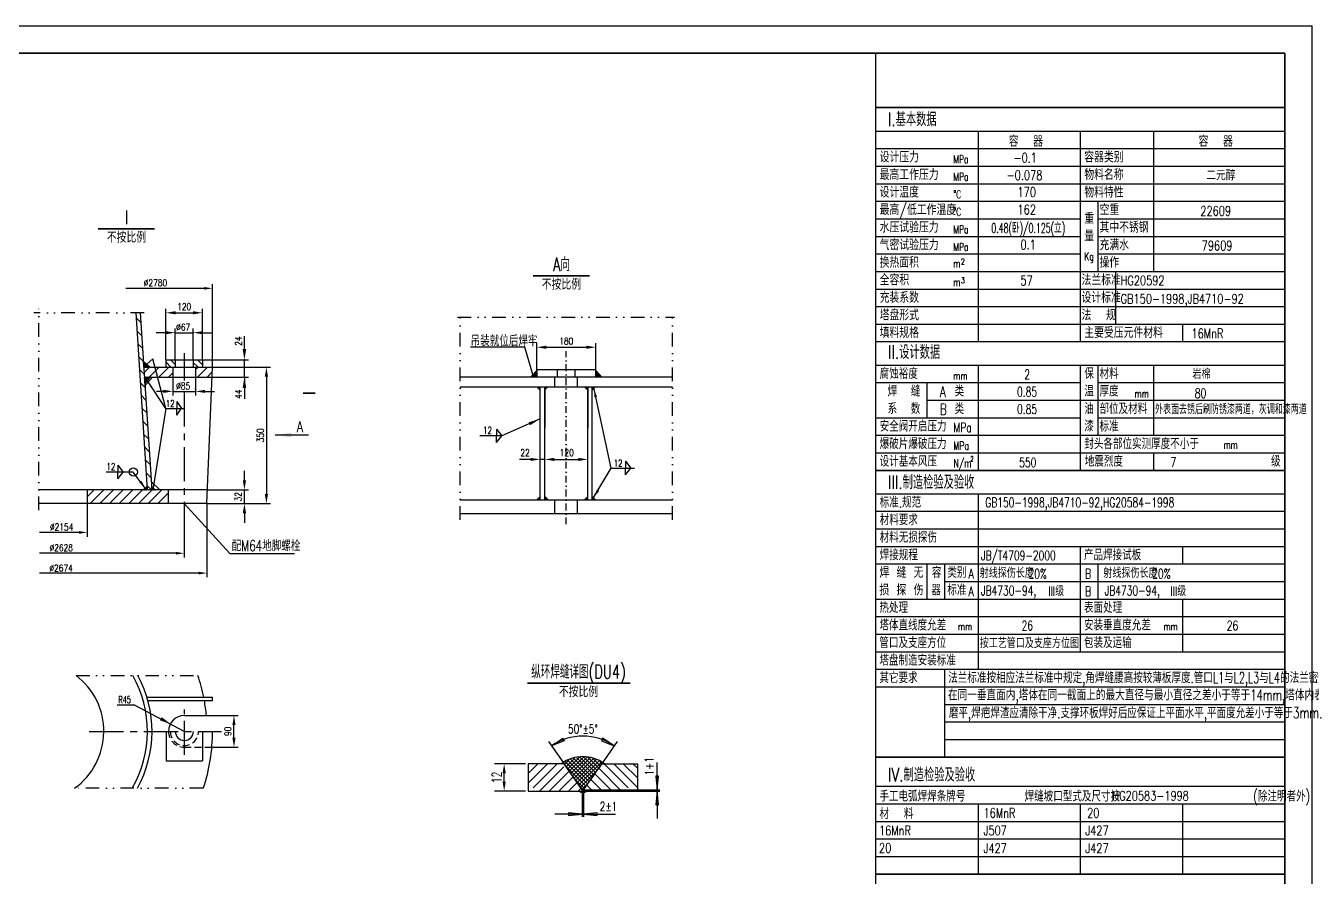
# Model space of a CAD drawing. Header units: millimetres. Extents: x 2180 to 3021, y -3886 to -2681.
# Drawn here: x 2549.4 to 3020.9, y -3001.3 to -2689.4 of the extents above; entities that cross this region are included whole.
import ezdxf
from ezdxf.enums import TextEntityAlignment as Align

# ---------------------------------------------------------------- set-up
doc = ezdxf.new("R2010")
doc.units = ezdxf.units.MM
doc.header["$LTSCALE"] = 10
doc.header["$MEASUREMENT"] = 0
for name, pattern in [('CENTER', [2, 1.25, -0.25, 0.25, -0.25]), ('DASHDOT2', [0.5, 0.25, -0.125, 0, -0.125]), ('DIVIDE', [1.25, 0.5, -0.25, 0, -0.25, 0, -0.25]), ('HIDDEN', [0.375, 0.25, -0.125])]:
    doc.linetypes.add(name, pattern=pattern)
doc.layers.get('0').update_dxf_attribs({"linetype": 'CONTINUOUS'})
doc.layers.get('DEFPOINTS').update_dxf_attribs({"linetype": 'CONTINUOUS'})
for name, color, linetype in [('1', 2, 'CENTER'), ('2', 2, 'CONTINUOUS'), ('3', 2, 'DIVIDE'), ('4', 3, 'HIDDEN'), ('6', 2, 'CONTINUOUS')]:
    doc.layers.add(name, color=color, linetype=linetype)
doc.styles.add('H5', font='romans', dxfattribs={"width": 0.8, "bigfont": 'HZ5.SHX'})
doc.styles.add('HZ', font='txt', dxfattribs={"width": 0.5, "bigfont": 'hztxt.shx'})
doc.styles.add('HZTXT', font='ROMANS', dxfattribs={"width": 0.7, "bigfont": 'HZTXT'})
doc.dimstyles.new('STANDARD$0', dxfattribs={"dimscale": 0, "dimtxt": 4, "dimasz": 3, "dimexe": 1.5, "dimexo": 0, "dimgap": 1, "dimtad": 1, "dimdec": 0, "dimlfac": 5, "dimzin": 12, "dimdsep": 46, "dimtxsty": 'H5', "dimcen": 0, "dimadec": 0, "dimazin": 0, "dimtfac": 1, "dimtdec": 0, "dimtmove": 0, "dimatfit": 3, "dimfxl": 0, "dimtvp": 0.833333, "dimtolj": 1, "dimtzin": 1, "dimarcsym": 0})
pattern_1 = [(45, (-6.569496, 52.78448), (-0.0441941738, 0.0441941738), []), (135, (-6.569496, 52.78448), (-0.0441941738, -0.0441941738), [])]

# ---------------------------------------------------------------- blocks, each defined once
blk = doc.blocks.new('*D19')
at = {"color": 0, "linetype": 'ByBlock'}
for p, q in [((3911.33, -2867.23), (3932.63, -2867.23)), ((3931.13, -2870.73), (3931.13, -2913.73)), ((3909.33, -2917.23), (3932.63, -2917.23))]:
    blk.add_line(p, q, dxfattribs=at)
for points in [[(3930.54, -2870.73), (3931.71, -2870.73), (3931.13, -2867.23)], [(3930.54, -2913.73), (3931.71, -2913.73), (3931.13, -2917.23)]]:
    blk.add_solid(points, dxfattribs=at)
at = {"layer": 'DEFPOINTS', "color": 0, "linetype": 'ByBlock'}
for p in [(3911.33, -2867.23), (3909.33, -2917.23), (3931.13, -2917.23)]:
    blk.add_point(p, dxfattribs=at)
at = {"color": 0, "linetype": 'ByBlock', "insert": (3928.88, -2892.23), "char_height": 2.5, "attachment_point": 5, "rotation": 90, "style": 'H5'}
blk.add_mtext('\\A1;350', dxfattribs=at)
blk = doc.blocks.new('*D18')
at = {"color": 0, "linetype": 'ByBlock'}
for p, q in [((3909.12, -3017.69), (3920.75, -3017.69)), ((3919.25, -3025.85), (3919.25, -3021.19)), ((3911.41, -3029.35), (3920.75, -3029.35))]:
    blk.add_line(p, q, dxfattribs=at)
for points in [[(3918.67, -3021.19), (3919.83, -3021.19), (3919.25, -3017.69)], [(3918.67, -3025.85), (3919.83, -3025.85), (3919.25, -3029.35)]]:
    blk.add_solid(points, dxfattribs=at)
at = {"layer": 'DEFPOINTS', "color": 0, "linetype": 'ByBlock'}
for p in [(3909.12, -3017.69), (3919.25, -3017.69), (3911.41, -3029.35)]:
    blk.add_point(p, dxfattribs=at)
at = {"color": 0, "linetype": 'ByBlock', "insert": (3917, -3023.52), "char_height": 2.5, "attachment_point": 5, "rotation": 90, "style": 'H5'}
blk.add_mtext('\\A1;90', dxfattribs=at)
blk = doc.blocks.new('*D17')
at = {"color": 0, "linetype": 'ByBlock'}
for p, q in [((2607.2, -2854.62), (2603.7, -2854.62)), ((2610.7, -2864.56), (2610.7, -2853.12)), ((2610.7, -2854.62), (2617.36, -2854.62)), ((2610.7, -2854.62), (2617.36, -2854.62)), ((2617.36, -2864.56), (2617.36, -2853.12)), ((2620.86, -2854.62), (2624.36, -2854.62))]:
    blk.add_line(p, q, dxfattribs=at)
for points in [[(2607.2, -2854.04), (2607.2, -2855.21), (2610.7, -2854.62)], [(2620.86, -2854.04), (2620.86, -2855.21), (2617.36, -2854.62)]]:
    blk.add_solid(points, dxfattribs=at)
at = {"layer": 'DEFPOINTS', "color": 0, "linetype": 'ByBlock'}
for p in [(2617.36, -2854.62), (2610.7, -2864.56), (2617.36, -2864.56)]:
    blk.add_point(p, dxfattribs=at)
at = {"color": 0, "linetype": 'ByBlock', "insert": (2613.66, -2852.62), "char_height": 2.5, "attachment_point": 5, "style": 'H5'}
blk.add_mtext('\\A1;∅67', dxfattribs=at)
blk = doc.blocks.new('*X0')
at = {"color": 0}
for p, q in [((390.54, 181.15), (388.71, 182.99)), ((392.04, 182.13), (390.35, 183.82)), ((400.44, 181.15), (398.71, 182.89)), ((402.05, 182.02), (400.25, 183.82))]:
    blk.add_line(p, q, dxfattribs=at)
blk = doc.blocks.new('*D16')
at = {"color": 0, "linetype": 'ByBlock'}
for p, q in [((2607.36, -2864.56), (2607.36, -2845.83)), ((2610.86, -2847.33), (2617.2, -2847.33)), ((2620.7, -2864.56), (2620.7, -2845.83))]:
    blk.add_line(p, q, dxfattribs=at)
for points in [[(2610.86, -2846.74), (2610.86, -2847.91), (2607.36, -2847.33)], [(2617.2, -2846.74), (2617.2, -2847.91), (2620.7, -2847.33)]]:
    blk.add_solid(points, dxfattribs=at)
at = {"layer": 'DEFPOINTS', "color": 0, "linetype": 'ByBlock'}
for p in [(2620.7, -2847.33), (2607.36, -2864.56), (2620.7, -2864.56)]:
    blk.add_point(p, dxfattribs=at)
at = {"color": 0, "linetype": 'ByBlock', "insert": (2614.03, -2845.08), "char_height": 2.5, "attachment_point": 5, "style": 'H5'}
blk.add_mtext('\\A1;120', dxfattribs=at)
blk = doc.blocks.new('*D20')
at = {"color": 0, "linetype": 'ByBlock'}
for p, q in [((3976.34, -2868.14), (3976.34, -2858.45)), ((3979.84, -2859.95), (3994.51, -2859.95)), ((3998.01, -2868.14), (3998.01, -2858.45))]:
    blk.add_line(p, q, dxfattribs=at)
for points in [[(3979.84, -2859.37), (3979.84, -2860.54), (3976.34, -2859.95)], [(3994.51, -2859.37), (3994.51, -2860.54), (3998.01, -2859.95)]]:
    blk.add_solid(points, dxfattribs=at)
at = {"layer": 'DEFPOINTS', "color": 0, "linetype": 'ByBlock'}
for p in [(3998.01, -2859.95), (3976.34, -2868.14), (3998.01, -2868.14)]:
    blk.add_point(p, dxfattribs=at)
at = {"color": 0, "linetype": 'ByBlock', "insert": (3987.18, -2857.7), "char_height": 2.5, "attachment_point": 5, "style": 'H5'}
blk.add_mtext('\\A1;180', dxfattribs=at)
blk = doc.blocks.new('*D126')
at = {"color": 0, "linetype": 'ByBlock'}
for p, q in [((2726.3, -2955.19), (2714.96, -2955.19)), ((2718.46, -2961.69), (2718.46, -2958.69)), ((2726.3, -2965.19), (2714.96, -2965.19))]:
    blk.add_line(p, q, dxfattribs=at)
for points in [[(2717.88, -2958.69), (2719.05, -2958.69), (2718.46, -2955.19)], [(2717.88, -2961.69), (2719.05, -2961.69), (2718.46, -2965.19)]]:
    blk.add_solid(points, dxfattribs=at)
at = {"layer": 'DEFPOINTS', "color": 0, "linetype": 'ByBlock'}
for p in [(2718.46, -2955.19), (2727.3, -2955.19), (2727.3, -2965.19)]:
    blk.add_point(p, dxfattribs=at)
at = {"color": 0, "linetype": 'ByBlock', "insert": (2715.71, -2960.19), "char_height": 3.5, "attachment_point": 5, "rotation": 90, "style": 'HZTXT'}
blk.add_mtext('\\A1;12', dxfattribs=at)

msp = doc.modelspace()

# ---------------------------------------------------------------- hatches: boundary and pattern name
at = {"layer": '2'}
h = msp.add_hatch(dxfattribs=at)
h.set_pattern_fill('ANSI31', color=256, scale=25, angle=90, style=0)
h.set_pattern_definition([(135, (-6.5695, 7.7127), (-2.2097087, -2.2097087), [])])
h.paths.add_polyline_path([(2591.2811755, -2794.5407201), (2589.7388002, -2794.5407201), (2593.9311547, -2859.441499), (2595.5978547, -2859.441499)])
h = msp.add_hatch(dxfattribs=at)
h.set_pattern_fill('ANSI37', color=256, scale=0.5, style=0)
h.set_pattern_definition(pattern_1)
h.paths.add_polyline_path([(2595.0391802, -2814.442349), (2592.4622728, -2812.2983839), (2592.6048722, -2814.442349)])
h.paths.add_polyline_path([(2595.113794, -2818.108924), (2592.8487434, -2818.108924), (2593.0001548, -2820.3853782)])
h = msp.add_hatch(dxfattribs=at)
h.set_pattern_fill('ANSI37', color=256, scale=0.5, style=0)
h.set_pattern_definition(pattern_1)
h.paths.add_polyline_path([(2593.8434771, -2858.0841844), (2592.4797353, -2859.441499), (2593.9311547, -2859.441499)])
h.paths.add_polyline_path([(2595.5079368, -2858.089593), (2595.5978547, -2859.441499), (2596.8780997, -2859.441499)])

# ---------------------------------------------------------------- linework, layer by layer
for p, q in [((2589.7388002, -2794.5407201), (2593.9311547, -2859.441499)), ((2591.2811755, -2794.5407201), (2595.5978547, -2859.441499)), ((2592.6048722, -2814.442349), (2617.7945547, -2814.442349)), ((2600.7911547, -2811.775749), (2600.7911547, -2814.442349)), ((2600.7911547, -2811.775749), (2614.1311847, -2811.775749)), ((2603.2944847, -2814.442349), (2603.2944847, -2818.108924)), ((2604.1281547, -2811.775749), (2604.1281547, -2814.442349)), ((2610.7941547, -2811.775749), (2610.7941547, -2814.442349)), ((2611.6278247, -2814.442349), (2611.6278247, -2818.108924)), ((2614.1311847, -2811.775749), (2614.1311847, -2814.442349)), ((2615.7945547, -2864.441374), (2617.7945547, -2814.442349)), ((2592.8487434, -2818.108924), (2617.6478889, -2818.108924)), ((2595.9007059, -2818.108924), (2593.0581175, -2821.2568401)), ((2708.5851205, -2818.0176158), (2786.3837644, -2818.0176158)), ((2736.65138, -2815.3510158), (2758.317505, -2815.3510158)), ((2736.65138, -2818.0176158), (2736.65138, -2815.3510158)), ((2758.317505, -2818.0176158), (2758.317505, -2815.3510158)), ((2708.5851205, -2821.6841908), (2786.3837644, -2821.6841908)), ((2737.9679825, -2863.0167658), (2737.9679825, -2821.6841908)), ((2739.5679425, -2863.0167658), (2739.5679425, -2821.6841908)), ((2755.4009425, -2863.0167658), (2755.4009425, -2821.6841908)), ((2757.0009025, -2863.0167658), (2757.0009025, -2821.6841908)), ((2598.5331201, -2859.441499), (2595.3887141, -2856.2970929)), ((2615.9945536, -2859.441499), (2554.2072658, -2859.441499)), ((2571.9378847, -2859.441499), (2571.9378847, -2864.441374)), ((2601.6345547, -2859.441499), (2601.6345547, -2864.441374)), ((2615.7945547, -2864.441374), (2554.2072658, -2864.441374)), ((2708.5851205, -2863.0167658), (2786.3837644, -2863.0167658)), ((2743.31788, -2868.0166408), (2743.31788, -2863.0167658)), ((2751.651005, -2868.0166408), (2751.651005, -2863.0167658)), ((2708.5851205, -2868.0166408), (2786.3837644, -2868.0166408)), ((2593.8249734, -2935.3555982), (2617.8667132, -2935.3555982)), ((2594.1676692, -2936.5555982), (2617.8667132, -2936.5555982)), ((2617.8667132, -2936.5555982), (2617.8667132, -2935.3555982)), ((2607.5349765, -2942.0255982), (2617.8667132, -2942.0255982)), ((2600.8649765, -2947.8555982), (2600.8649765, -2958.6855982)), ((2614.2050065, -2947.8555982), (2614.2050065, -2958.6855982)), ((2600.8649765, -2958.6855982), (2614.2050065, -2958.6855982))]:
    msp.add_line(p, q)
at = {"color": 0, "linetype": 'ByBlock'}
for p, q in [((2603.2944847, -2818.108924), (2603.2944847, -2824.8328915)), ((2611.6278247, -2818.108924), (2611.6278247, -2824.8328915)), ((2599.7944847, -2823.3328915), (2597.3512992, -2823.3328915)), ((2603.2944847, -2823.3328915), (2611.6278247, -2823.3328915)), ((2603.2944847, -2823.3328915), (2611.6278247, -2823.3328915)), ((2615.1278247, -2823.3328915), (2618.6278247, -2823.3328915)), ((2739.5679425, -2821.6841908), (2739.5679425, -2836.8224883)), ((2755.4009425, -2821.6841908), (2755.4009425, -2836.8224883)), ((2737.9679825, -2863.0167658), (2737.9679825, -2846.7510921)), ((2739.5679425, -2863.0167658), (2739.5679425, -2846.7510921)), ((2629.5319773, -2855.941499), (2629.5319773, -2852.441499)), ((2734.4679825, -2848.2510921), (2730.3852083, -2848.2510921)), ((2739.5679425, -2848.2510921), (2737.9679825, -2848.2510921)), ((2739.5679425, -2848.2510921), (2737.9679825, -2848.2510921)), ((2743.0679425, -2848.2510921), (2751.9009425, -2848.2510921)), ((2743.0679425, -2848.2510921), (2746.5679425, -2848.2510921)), ((2615.9945536, -2859.441499), (2631.0319773, -2859.441499)), ((2629.5319773, -2864.441374), (2629.5319773, -2859.441499)), ((2629.5319773, -2864.441374), (2629.5319773, -2859.441499)), ((2615.7945547, -2864.441374), (2631.0319773, -2864.441374)), ((2629.5319773, -2867.941374), (2629.5319773, -2871.441374))]:
    msp.add_line(p, q, dxfattribs=at)
at = {"color": 2}
msp.add_line((2600.677088, -2829.5481285), (2607.5903068, -2829.5481285), dxfattribs=at)
at = {"color": 0}
for p, q in [((2571.9378847, -2862.0156739), (2574.5120597, -2859.441499)), ((2573.0477186, -2864.441374), (2578.0475936, -2859.441499)), ((2576.5832525, -2864.441374), (2581.5831275, -2859.441499)), ((2580.1187864, -2864.441374), (2585.1186614, -2859.441499)), ((2583.6543203, -2864.441374), (2588.6541953, -2859.441499)), ((2587.1898542, -2864.441374), (2592.1897292, -2859.441499)), ((2590.7253881, -2864.441374), (2595.7252631, -2859.441499)), ((2594.260922, -2864.441374), (2599.260797, -2859.441499)), ((2597.7964559, -2864.441374), (2601.6345547, -2860.6032751)), ((2601.3319898, -2864.441374), (2601.6345547, -2864.1388091))]:
    msp.add_line(p, q, dxfattribs=at)
at = {"color": 2, "linetype": 'ByBlock'}
msp.add_line((2589.3559042, -2938.291873), (2607.5349765, -2947.8555982), dxfattribs=at)
for centre, radius, start, end in [((2552.3267132, -2947.8555982), 25.67, 305.677911042, 52.860828955), ((2552.3267132, -2947.8555982), 41.67, 329.973072825, 29.411725723), ((2552.3267132, -2947.8555982), 43.34, 331.241096568, 28.17455968), ((2552.3267132, -2947.8555982), 63.5416633, 11.345295994, 18.786751201), ((2552.3267132, -2947.8555982), 63.5416633, 5.264338759, 10.243742587), ((2607.5349765, -2947.8555982), 5.83, 90, 180), ((2607.5349765, -2947.8555982), 3.333, 180, 0), ((2552.3267132, -2947.8555982), 65.54, 341.448543541, 0)]:
    msp.add_arc(centre, radius, start, end)
at = {"color": 0, "linetype": 'ByBlock'}
for points in [[(2599.7944847, -2822.7495582), (2599.7944847, -2823.9162249), (2603.2944847, -2823.3328915)], [(2615.1278247, -2822.7495582), (2615.1278247, -2823.9162249), (2611.6278247, -2823.3328915)], [(2734.4679825, -2847.6677588), (2734.4679825, -2848.8344254), (2737.9679825, -2848.2510921)], [(2743.0679425, -2847.6677588), (2743.0679425, -2848.8344254), (2739.5679425, -2848.2510921)], [(2743.0679425, -2847.6677588), (2743.0679425, -2848.8344254), (2739.5679425, -2848.2510921)], [(2751.9009425, -2847.6677588), (2751.9009425, -2848.8344254), (2755.4009425, -2848.2510921)], [(2628.948644, -2855.941499), (2630.1153106, -2855.941499), (2629.5319773, -2859.441499)], [(2628.948644, -2867.941374), (2630.1153106, -2867.941374), (2629.5319773, -2864.441374)]]:
    msp.add_solid(points, dxfattribs=at)
at = {"color": 2, "linetype": 'ByBlock'}
msp.add_solid([(2598.5542397, -2943.8172922), (2599.1724698, -2942.6359501), (2602.4073812, -2945.0813115)], dxfattribs=at)
at = {"layer": '1', "color": 2, "linetype": 'ByBlock'}
for p, q in [((2614.7945547, -2785.5925853), (2586.0856285, -2785.5925853)), ((2617.7945547, -2814.442349), (2617.7945547, -2784.0925853)), ((2629.5319773, -2810.442349), (2629.5319773, -2803.0492156)), ((2614.1311847, -2811.775749), (2631.0319773, -2811.775749)), ((2617.7945547, -2814.442349), (2631.0319773, -2814.442349)), ((2617.7945547, -2814.442349), (2631.0319773, -2814.442349)), ((2629.5319773, -2814.442349), (2629.5319773, -2811.775749)), ((2629.5319773, -2818.108924), (2629.5319773, -2814.442349)), ((2617.6478889, -2818.108924), (2631.0319773, -2818.108924)), ((2629.5319773, -2818.442349), (2629.5319773, -2822.442349)), ((2629.5319773, -2822.108924), (2629.5319773, -2826.108924)), ((2607.4611547, -2864.441374), (2607.4611547, -2884.1166879)), ((2615.7945547, -2864.441374), (2615.7945547, -2891.400671)), ((2568.9068091, -2874.9942199), (2554.4265035, -2874.9942199)), ((2604.4611547, -2882.6166879), (2554.3893454, -2882.6166879)), ((2612.7945547, -2889.900671), (2554.4222675, -2889.900671))]:
    msp.add_line(p, q, dxfattribs=at)
at = {"layer": '1'}
for p, q in [((2607.4611547, -2823.7443186), (2607.4611547, -2880.8423118)), ((2571.9378847, -2864.441374), (2571.9378847, -2876.5918867)), ((2607.5349765, -2956.5029964), (2607.5349765, -2939.882895)), ((2572.6970959, -2947.8555982), (2621.1573267, -2947.8555982)), ((2740.951485, -2951.5578405), (2753.2760036, -2969.1745264)), ((2766.1844358, -2951.5653274), (2753.849468, -2969.1747217)), ((2737.1125911, -2959.7268995), (2733.5628219, -2963.2776452)), ((2733.5628219, -2966.8137427), (2740.6472237, -2959.7268995)), ((2744.1818563, -2959.7268995), (2734.184886, -2969.727776)), ((2737.7200069, -2969.7267995), (2747.0954014, -2960.3489636)), ((2746.2062501, -2959.4612771), (2746.4718725, -2959.7268995)), ((2748.4323021, -2958.3753505), (2746.833197, -2959.9749439)), ((2747.1032138, -2960.3587291), (2754.7007941, -2967.9582625)), ((2755.2833078, -2967.1262395), (2747.1564359, -2958.9974146)), ((2747.416199, -2960.8059902), (2750.598296, -2957.6224283)), ((2752.3194702, -2957.3148142), (2747.9982244, -2961.6380132)), ((2748.1066217, -2958.533552), (2755.8658215, -2966.2951932)), ((2748.5802498, -2962.4700361), (2753.8961146, -2957.1527065)), ((2756.4478469, -2965.4631702), (2749.0572958, -2958.0696895)), ((2755.0953214, -2957.3675481), (2749.1627635, -2963.302059)), ((2749.7457655, -2964.1331054), (2756.2955047, -2957.5814131)), ((2750.1114845, -2957.7103181), (2757.0308489, -2964.6311473)), ((2757.4951997, -2957.7952782), (2750.3277909, -2964.9651283)), ((2750.9103046, -2965.7971513), (2758.4492918, -2958.2552345)), ((2757.6128743, -2963.7991244), (2751.3111795, -2957.4954765)), ((2759.3999658, -2958.7190971), (2751.4928184, -2966.6281976)), ((2752.0753321, -2967.4602206), (2760.3501517, -2959.1829596)), ((2752.5108746, -2957.2816114), (2758.195388, -2962.9671014)), ((2758.7779017, -2962.1360551), (2753.7750221, -2957.1312223)), ((2755.4961963, -2957.4388364), (2759.3604155, -2961.3040321)), ((2759.9429292, -2960.4720092), (2757.2178588, -2957.7464505)), ((2759.8003525, -2958.9153842), (2760.6123561, -2959.7268995)), ((2761.3003375, -2959.6468221), (2761.2207484, -2959.7268995)), ((2761.3193802, -2959.7268995), (2771.3158298, -2969.7267995)), ((2773.5624219, -2968.4377499), (2764.8540129, -2959.7268995)), ((2768.3886455, -2959.7268995), (2773.5624219, -2964.902629)), ((2773.5628776, -2961.3665315), (2771.9237664, -2959.7268995)), ((2748.5514415, -2962.4280443), (2741.2551278, -2969.7267995)), ((2744.7897604, -2969.7267995), (2750.0074816, -2964.5081017)), ((2754.1182804, -2968.7902854), (2750.4078683, -2965.0784085)), ((2758.6968479, -2962.2512883), (2752.6573575, -2968.2922435)), ((2760.7109879, -2969.7267995), (2756.4478469, -2965.4631702)), ((2757.9043753, -2963.3831129), (2764.2461088, -2969.7267995)), ((2767.7812297, -2969.7267995), (2759.3604155, -2961.3040321)), ((2751.46401, -2966.5871824), (2748.3248813, -2969.727776)), ((2751.8595139, -2969.727776), (2752.9200502, -2968.6662632)), ((2752.4698055, -2969.8955902), (2752.6368499, -2969.727776)), ((2753.2398712, -2969.1242664), (2755.3912169, -2966.9729208)), ((2753.3126244, -2969.3986778), (2754.0939019, -2970.1799553)), ((2753.3126244, -2969.7267995), (2753.3126244, -2979.2267045)), ((2754.0513865, -2969.7267995), (2753.5175213, -2970.2606646)), ((2753.8126194, -2969.7267995), (2753.8126194, -2979.2267045)), ((2754.9922951, -2967.542251), (2757.175867, -2969.7267995)), ((2780.8123494, -2969.7267995), (2780.8123494, -2969.2268045)), ((2753.3126244, -2978.2267145), (2753.8126194, -2978.2267145))]:
    msp.add_line(p, q, dxfattribs=at)
at = {"layer": '1', "linetype": 'Continuous'}
for p, q in [((2753.8126194, -2969.2268045), (2781.8123394, -2969.2268045)), ((2753.8126194, -2969.7267995), (2781.8123394, -2969.7267995))]:
    msp.add_line(p, q, dxfattribs=at)
at = {"layer": '1', "const_width": 0.3}
msp.add_lwpolyline([(2629.3819773, -2814.442349, 1), (2629.6819773, -2814.442349, 1)], format="xyb", close=True, dxfattribs=at)
at = {"layer": '1', "color": 2, "linetype": 'Continuous'}
msp.add_lwpolyline([(2742.0979579, -2953.1966262), (2746.3449532, -2950.3970449), (2746.697033, -2951.3330381)], close=True, dxfattribs=at)
at = {"layer": '1'}
msp.add_lwpolyline([(2765.0369863, -2953.203397), (2760.7916511, -2950.4013417), (2760.439018, -2951.3370745)], close=True, dxfattribs=at)
at = {"layer": '1', "color": 2, "linetype": 'Continuous'}
msp.add_lwpolyline([(2780.8123494, -2969.2268045), (2781.3123444, -2964.2268545), (2780.3123544, -2964.2268545), (2780.8123494, -2969.2268045), (2780.8124145, -2959.2269045)], dxfattribs=at)
at = {"layer": '1'}
for points in [[(2780.8123494, -2969.7267995), (2780.3123544, -2974.7267495), (2781.3123444, -2974.7267495), (2780.8123494, -2969.7267995), (2780.8122843, -2979.7266995)], [(2753.3126244, -2978.2267145), (2748.3126744, -2977.7267195), (2748.3126744, -2978.7267095), (2753.3126244, -2978.2267145), (2743.3127244, -2978.2267145)], [(2753.8126194, -2978.2267145), (2758.8125694, -2978.7267095), (2758.8125694, -2977.7267195), (2753.8126194, -2978.2267145), (2765.5393052, -2978.2267796)]]:
    msp.add_lwpolyline(points, dxfattribs=at)
at = {"layer": '1', "color": 2, "linetype": 'Continuous'}
msp.add_arc((2753.5626219, -2969.5842228), 19.999798, 55, 125, dxfattribs=at)
at = {"layer": '1', "color": 0, "linetype": 'ByBlock'}
for p in [(2610.7941547, -2801.8386901), (2629.5319773, -2811.775749), (2629.5319773, -2814.442349), (2611.6278247, -2822.4025936)]:
    msp.add_point(p, dxfattribs=at)
at = {"layer": '1', "color": 2, "linetype": 'ByBlock'}
for points in [[(2614.7945547, -2785.0925853), (2614.7945547, -2786.0925853), (2617.7945547, -2785.5925853)], [(2628.8653106, -2807.775749), (2630.198644, -2807.775749), (2629.5319773, -2811.775749)], [(2628.8653106, -2822.108924), (2630.198644, -2822.108924), (2629.5319773, -2818.108924)], [(2568.9068091, -2874.4942199), (2568.9068091, -2875.4942199), (2571.9068091, -2874.9942199)], [(2604.4611547, -2882.1166879), (2604.4611547, -2883.1166879), (2607.4611547, -2882.6166879)], [(2612.7945547, -2889.400671), (2612.7945547, -2890.400671), (2615.7945547, -2889.900671)]]:
    msp.add_solid(points, dxfattribs=at)
at = {"layer": '2'}
for p, q in [((2179.8700341, -2689.4048794), (3020.8700341, -2689.4048794)), ((3020.8700341, -3878.4048794), (3020.8700341, -2689.4048794)), ((2607.4611547, -2809.3691479), (2607.4611547, -2819.3328915)), ((2732.3539574, -2807.1690269), (2712.3539574, -2807.1690269)), ((2735.2544007, -2817.1701427), (2732.3539574, -2807.1690269)), ((2592.4622728, -2812.2983839), (2595.0391802, -2814.442349)), ((2592.7394288, -2816.4653925), (2594.7624723, -2814.442349)), ((2596.017459, -2811.4489601), (2593.7497445, -2813.3695494)), ((2594.6314312, -2818.108924), (2598.2980062, -2814.442349)), ((2600.677088, -2829.5481285), (2596.017459, -2811.4489601)), ((2598.1669651, -2818.108924), (2601.8335401, -2814.442349)), ((2611.6278247, -2815.2546661), (2612.4401419, -2814.442349)), ((2612.3091008, -2818.108924), (2615.9756758, -2814.442349)), ((2595.113794, -2818.108924), (2593.0001548, -2820.3853782)), ((2601.702499, -2818.108924), (2603.2944847, -2816.5169383)), ((2615.8446347, -2818.108924), (2617.723026, -2816.2305326)), ((2736.65138, -2815.3510158), (2736.65138, -2818.0176158)), ((2600.677088, -2829.5481285), (2593.9900317, -2819.4861708)), ((2763.9797079, -2851.4283814), (2757.6451983, -2822.539895)), ((2604.7463326, -2827.081482), (2604.7463326, -2829.5492412)), ((2604.7463326, -2827.081482), (2606.4876321, -2829.5811813)), ((2600.677088, -2829.5481285), (2596.0641415, -2858.6383865)), ((2604.7463326, -2832.036885), (2606.4876321, -2829.5371857)), ((2604.7463326, -2832.036885), (2604.7463326, -2829.5691258)), ((2737.9679825, -2833.3600287), (2723.8300791, -2839.5942341)), ((2721.8611646, -2837.1165326), (2723.8475597, -2839.6162318)), ((2721.8611646, -2837.1165326), (2721.8611646, -2839.5842917)), ((2640.7649715, -2839.29527), (2652.9992305, -2839.29527)), ((2723.8300791, -2839.5942341), (2715.7979827, -2839.5942341)), ((2721.8611646, -2842.0719355), (2723.8475597, -2839.5722363)), ((2721.8611646, -2842.0719355), (2721.8611646, -2839.6041764)), ((2583.1660855, -2850.4112353), (2585.1524806, -2852.9109346)), ((2583.1660855, -2850.4112353), (2583.1660855, -2852.8789945)), ((2757.0009025, -2863.0167658), (2763.9797079, -2851.4283814)), ((2763.9797079, -2851.4283814), (2772.4416752, -2851.4283814)), ((2769.2063724, -2848.9506799), (2771.1927675, -2851.4503792)), ((2769.2063724, -2848.9506799), (2769.2063724, -2851.4184391)), ((2769.2063724, -2853.9060829), (2771.1927675, -2851.4063836)), ((2769.2063724, -2853.9060829), (2769.2063724, -2851.4383237)), ((2579.008581, -2852.8833216), (2578.918581, -2852.8833216)), ((2588.8007704, -2852.8833216), (2579.008581, -2852.8833216)), ((2583.1660855, -2855.3666383), (2585.1524806, -2852.866939)), ((2583.1660855, -2855.3666383), (2583.1660855, -2852.8988791)), ((2593.1779178, -2858.746607), (2588.8007704, -2852.8833216)), ((2593.8434771, -2858.0841844), (2592.4797353, -2859.441499)), ((2595.5079368, -2858.089593), (2596.8780997, -2859.441499)), ((2589.3559042, -2938.291873), (2582.8509822, -2938.291873)), ((2746.6608354, -2959.7268995), (2733.5628219, -2959.7268995)), ((2733.5628219, -2959.7268995), (2733.5628219, -2969.7267995)), ((2753.3126244, -2969.2268045), (2746.6608354, -2959.7268995)), ((2753.8126194, -2969.2268045), (2760.4644083, -2959.7268995)), ((2760.4644083, -2959.7268995), (2773.5624219, -2959.7268995)), ((2773.5624219, -2959.7268995), (2773.5624219, -2969.7267995)), ((2733.5628219, -2969.7267995), (2753.3126244, -2969.7267995)), ((2753.3126244, -2969.7267995), (2753.3126244, -2969.2268045)), ((2753.8126194, -2969.7267995), (2753.8126194, -2969.2268045)), ((2773.5624219, -2969.7267995), (2753.8126194, -2969.7267995))]:
    msp.add_line(p, q, dxfattribs=at)
at = {"layer": '2', "linetype": 'DIVIDE'}
for p, q in [((2592.8232109, -2794.5407201), (2552.39714, -2794.5407201)), ((2554.2072658, -2866.8429646), (2554.2072658, -2793.1267366)), ((2708.5851205, -2870.346422), (2708.5851205, -2795.3321358)), ((2786.3837644, -2870.346422), (2786.3837644, -2795.3321358)), ((2707.639701, -2796.17023), (2707.639701, -2796.17023)), ((2707.639701, -2796.17023), (2787.2058708, -2796.17023))]:
    msp.add_line(p, q, dxfattribs=at)
at = {"layer": '2', "linetype": 'DASHDOT2'}
msp.add_line((2747.4844425, -2872.0117117), (2747.4844425, -2808.5412369), dxfattribs=at)
at = {"layer": '2', "color": 1, "const_width": 0.6}
for points in [[(2204.8700341, -2699.4048794), (3010.8700341, -2699.4048794)], [(2860.8700341, -2699.4048794), (2860.8700341, -3117.9205342)], [(3010.8700341, -3868.4048794), (3010.8700341, -2699.4048794)], [(2860.8700341, -3000.1191651), (3010.8700341, -3000.1191651)]]:
    msp.add_lwpolyline(points, dxfattribs=at)
at = {"layer": '2', "const_width": 0.6}
for points in [[(2575.9276374, -2763.7868672), (2596.6801446, -2763.7868672)], [(2735.3267877, -2781.0092274), (2756.0792948, -2781.0092274)], [(2733.2473229, -2930.2381213), (2770.9818938, -2930.2381213)]]:
    msp.add_lwpolyline(points, dxfattribs=at)
at = {"layer": '2'}
msp.add_lwpolyline([(2650.9472007, -2823.9569511, 0.6, 0.6, 0), (2655.5020053, -2823.9569511, 0, 0, 0), (2655.5020053, -2829.5926921, 1.5, 0, 0), (2655.5020053, -2835.8787163, 0, 0, 0)], format="xyseb", dxfattribs=at)
msp.add_circle((2588.8007704, -2852.8833216), 1.5, dxfattribs=at)
for centre, radius, start, end in [((2753.5626219, -2970.3215201), 13.2169221, 53.283351898, 126.716644287), ((2753.5587254, -2968.4564736), 1.8046615, 224.748370952, 315.251629048)]:
    msp.add_arc(centre, radius, start, end, dxfattribs=at)
for points in [[(2593.9390459, -2819.4326899), (2595.6174828, -2821.4287003), (2595.1695668, -2821.7853676)], [(2736.65138, -2815.3510158), (2736.65138, -2818.0177158), (2734.25138, -2818.0177158)], [(2758.317505, -2815.3510158), (2758.317505, -2818.0177158), (2760.717505, -2818.0177158)], [(2737.9679825, -2821.6841908), (2736.4679825, -2821.6841908), (2737.9679825, -2823.1841908)], [(2739.5679425, -2821.6841908), (2741.0679425, -2821.6841908), (2739.5679425, -2823.1841908)], [(2755.4009425, -2821.6841908), (2753.9009425, -2821.6841908), (2755.4009425, -2823.1841908)], [(2757.0009025, -2821.6841908), (2758.5009025, -2821.6841908), (2757.0009025, -2823.1841908)], [(2757.8014082, -2825.5616267), (2758.7779803, -2825.346436), (2757.6441221, -2822.5243152)], [(2733.714356, -2834.6576829), (2734.1800778, -2835.7476569), (2737.9679825, -2833.3600287)], [(2640.7649715, -2839.29527), (2646.7099952, -2838.5054564), (2646.7099952, -2840.0850822)], [(2590.982588, -2856.6417252), (2591.7839188, -2856.0435038), (2593.1779178, -2858.746607)], [(2737.9679825, -2863.0167658), (2736.4679825, -2863.0167658), (2737.9679825, -2861.5167658)], [(2739.5679425, -2863.0167658), (2741.0679425, -2863.0167658), (2739.5679425, -2861.5167658)], [(2755.4009425, -2863.0167658), (2753.9009425, -2863.0167658), (2755.4009425, -2861.5167658)], [(2756.9981257, -2863.0167658), (2758.4981257, -2863.0167658), (2756.9981257, -2861.5167658)], [(2759.5738422, -2859.7931), (2758.7187077, -2859.2746939), (2757.5910566, -2862.0993006)]]:
    msp.add_solid(points, dxfattribs=at)
at = {"layer": '3'}
for p, q in [((2743.31788, -2821.6841908), (2743.31788, -2818.0176158)), ((2744.2178575, -2818.0176158), (2744.2178575, -2815.3510158)), ((2750.7510275, -2818.0176158), (2750.7510275, -2815.3510158)), ((2751.651005, -2821.6841908), (2751.651005, -2818.0176158)), ((2567.8250559, -2927.3922096), (2612.4831152, -2927.3922096)), ((2614.4611438, -2968.7075557), (2567.2981782, -2968.7075557))]:
    msp.add_line(p, q, dxfattribs=at)
at = {"layer": '4'}
msp.add_line((2607.5349765, -2953.6855982), (2617.8683765, -2953.6855982), dxfattribs=at)
for radius, end in [(5.83, 270), (5.1738787, 0)]:
    msp.add_arc((2607.5349765, -2947.8555982), radius, 180, end, dxfattribs=at)
at = {"layer": '6'}
for p, q in [((2860.8700341, -2727.976308), (3010.8700341, -2727.976308)), ((2898.3700341, -2727.976308), (2898.3700341, -2805.1191651)), ((2935.8700341, -2727.976308), (2935.8700341, -2805.1191651)), ((2962.6557484, -2727.976308), (2962.6557484, -2779.4048794)), ((2860.8700341, -2734.4048794), (3010.8700341, -2734.4048794)), ((2860.8700341, -2740.8334508), (3010.8700341, -2740.8334508)), ((2860.8700341, -2747.2620223), (3010.8700341, -2747.2620223)), ((2860.8700341, -2753.6905937), (3010.8700341, -2753.6905937)), ((2942.2986055, -2753.6905937), (2942.2986055, -2779.4048794)), ((2860.8700341, -2760.1191651), (2935.8700341, -2760.1191651)), ((2942.2986055, -2760.1191651), (3010.8700341, -2760.1191651)), ((2860.8700341, -2766.5477366), (2935.8700341, -2766.5477366)), ((2942.2986055, -2766.5477366), (3010.8700341, -2766.5477366)), ((2860.8700341, -2772.976308), (2935.8700341, -2772.976308)), ((2942.2986055, -2772.976308), (3010.8700341, -2772.976308)), ((2860.8700341, -2779.4048794), (3010.8700341, -2779.4048794)), ((2948.727177, -2779.4048794), (2948.727177, -2798.6905937)), ((2860.8700341, -2785.8334508), (3010.8700341, -2785.8334508)), ((2860.8700341, -2792.2620223), (3010.8700341, -2792.2620223)), ((2860.8700341, -2798.6905937), (3010.8700341, -2798.6905937)), ((2973.3700341, -2798.6905937), (2973.3700341, -2805.1191651)), ((2860.8700341, -2813.6905937), (3010.8700341, -2813.6905937)), ((2898.3700341, -2813.6905937), (2898.3700341, -2852.2620223)), ((2935.8700341, -2813.6905937), (2935.8700341, -2852.2620223)), ((2942.2986055, -2813.6905937), (2942.2986055, -2839.4048794)), ((2962.6557484, -2813.6905937), (2962.6557484, -2839.4048794)), ((2860.8700341, -2820.1191651), (2935.8700341, -2820.1191651)), ((2879.6200341, -2820.1191651), (2879.6200341, -2832.976308)), ((2942.2986055, -2820.1191651), (3010.8700341, -2820.1191651)), ((2879.6200341, -2826.5477366), (3010.8700341, -2826.5477366)), ((2860.8700341, -2832.976308), (2935.8700341, -2832.976308)), ((2942.2986055, -2832.976308), (3010.8700341, -2832.976308)), ((2860.8700341, -2839.4048794), (3010.8700341, -2839.4048794)), ((2860.8700341, -2845.8334508), (3010.8700341, -2845.8334508)), ((2962.6557484, -2845.8334508), (2962.6557484, -2852.2620223)), ((2860.8700341, -2860.8334508), (3010.8700341, -2860.8334508)), ((2898.3700341, -2860.8334508), (2898.3700341, -2925.1191651)), ((2607.4611547, -2864.441374), (2624.1828487, -2882.7298373)), ((2860.8700341, -2867.2620223), (3010.8700341, -2867.2620223)), ((2860.8700341, -2873.6905937), (3010.8700341, -2873.6905937)), ((2860.8700341, -2880.1191651), (3010.8700341, -2880.1191651)), ((2935.8700341, -2880.1191651), (2935.8700341, -2886.5477366)), ((2973.3700341, -2880.1191651), (2973.3700341, -2886.5477366)), ((2624.1828487, -2882.7298373), (2647.8361971, -2882.7298373)), ((2860.8700341, -2886.5477366), (3010.8700341, -2886.5477366)), ((2879.6200341, -2886.5477366), (2879.6200341, -2899.4048794)), ((2886.0486055, -2886.5477366), (2886.0486055, -2899.4048794)), ((2935.8700341, -2886.5477366), (2935.8700341, -2899.4048794)), ((2942.2986055, -2886.5477366), (2942.2986055, -2899.4048794)), ((2886.0486055, -2892.976308), (3010.8700341, -2892.976308)), ((2860.8700341, -2899.4048794), (3010.8700341, -2899.4048794)), ((2935.8700341, -2899.4048794), (2935.8700341, -2918.6905937)), ((2973.3700341, -2899.4048794), (2973.3700341, -2918.6905937)), ((2860.8700341, -2905.8334508), (3010.8700341, -2905.8334508)), ((2860.8700341, -2912.2620223), (3010.8700341, -2912.2620223)), ((2860.8700341, -2918.6905937), (3010.8700341, -2918.6905937)), ((2860.8700341, -2925.1191651), (3010.8700341, -2925.1191651)), ((2860.8700341, -2931.5477366), (3010.8700341, -2931.5477366)), ((2886.1007948, -2937.976308), (3010.8700341, -2937.976308)), ((2886.1007948, -2944.4048794), (3010.8700341, -2944.4048794)), ((2886.1007948, -2950.8334508), (3010.8700341, -2950.8334508)), ((2860.8700341, -2967.976308), (3010.8700341, -2967.976308)), ((2860.8700341, -2974.4048794), (3010.8700341, -2974.4048794)), ((2898.3700341, -2974.4048794), (2898.3700341, -3000.1191651)), ((2935.8700341, -2974.4048794), (2935.8700341, -3000.1191651)), ((2973.3700341, -2974.4048794), (2973.3700341, -3000.1191651)), ((2860.8700341, -2980.8334508), (3010.8700341, -2980.8334508)), ((2860.8700341, -2987.2620223), (3010.8700341, -2987.2620223)), ((2860.8700341, -2993.6905937), (3010.8700341, -2993.6905937))]:
    msp.add_line(p, q, dxfattribs=at)
at = {"layer": '6', "linetype": 'Continuous'}
msp.add_line((2886.1007948, -2925.1191651), (2886.1007948, -2957.2620223), dxfattribs=at)
at = {"layer": '6', "color": 1, "const_width": 0.6}
for points in [[(2860.8700341, -2719.4048794), (3010.8700341, -2719.4048794)], [(2860.8700341, -2805.1191651), (3010.8700341, -2805.1191651)], [(2860.8700341, -2852.2620223), (3010.8700341, -2852.2620223)], [(2860.8700341, -2957.2620223), (3010.8700341, -2957.2620223)]]:
    msp.add_lwpolyline(points, dxfattribs=at)
at = {"layer": 'DEFPOINTS', "color": 0, "linetype": 'ByBlock'}
for p in [(2604.1281547, -2811.775749), (2610.7941547, -2811.775749), (2614.1311847, -2811.775749), (2617.7945547, -2814.442349), (2617.7945547, -2814.442349), (2617.7945547, -2814.442349), (2603.2944847, -2818.108924), (2603.2944847, -2818.108924), (2611.6278247, -2818.108924), (2611.6278247, -2818.108924), (2617.6478889, -2818.108924), (2611.6278247, -2823.3328915), (2739.5679425, -2821.6841908), (2755.4009425, -2821.6841908), (2737.9679825, -2848.2510921), (2755.4009425, -2848.2510921), (2615.9945536, -2859.441499), (2629.5319773, -2859.441499), (2607.4611547, -2864.441374), (2615.7945547, -2864.441374), (2615.7945547, -2864.441374), (2737.9679825, -2863.0167658), (2739.5679425, -2863.0167658), (2617.5204799, -2936.6730015), (2602.4073812, -2945.0813115), (2607.5349765, -2947.8555982)]:
    msp.add_point(p, dxfattribs=at)

# ---------------------------------------------------------------- block references
at = {"layer": '2'}
msp.add_blockref('*X0', (2212.0856285, -2995.5937601), dxfattribs=at)

# ---------------------------------------------------------------- texts
at = {"color": 2, "linetype": 'ByBlock', "style": 'H5', "width": 0.8}
msp.add_text('%%c2154', height=2.5, dxfattribs=at).set_placement((2562.5483579, -2872.9942199), align=Align.MIDDLE)
at = {"color": 0, "linetype": 'ByBlock', "char_height": 2.5, "attachment_point": 5, "style": 'H5'}
for s, insert in [('\\A1;∅85', (2607.0856285, -2821.3328915)), ('22', (2732.3922286, -2845.7510921)), ('120', (2747.6603415, -2845.7510921))]:
    msp.add_mtext(s, dxfattribs=dict(at, insert=insert))
at = {"color": 0, "linetype": 'ByBlock', "insert": (2627.2329709, -2861.9414365), "char_height": 2.5, "attachment_point": 5, "rotation": 90, "style": 'H5'}
msp.add_mtext('32', dxfattribs=at)
at = {"layer": '1'}
for s, height, style, width, p in [('I', 5, 'HZ', 0.75, (2586.3093649, -2762.0756955)), ('不按比例', 4, 'HZ', 0.75, (2586.3093649, -2768.8868162)), ('A向', 5, 'HZTXT', 0.7, (2745.7085152, -2779.2980556)), ('不按比例', 4, 'HZ', 0.75, (2745.7085152, -2786.1091764)), ('纵环焊缝详图(DU4)', 5, 'HZTXT', 0.7, (2751.9724147, -2928.5269496)), ('不按比例', 4, 'HZ', 0.75, (2751.9724147, -2935.3380703)), ('50%%d%%p5%%d', 3.199968, 'HZ', 0.75, (2753.5686218, -2948.5843442))]:
    msp.add_text(s, height=height, dxfattribs=dict(at, style=style, width=width)).set_placement(p, align=Align.CENTER)
at = {"layer": '1', "color": 2, "linetype": 'ByBlock', "style": 'H5', "width": 0.8}
for s, p in [('%%C2780', (2596.9400916, -2783.5925853)), ('%%C2628', (2562.3921917, -2880.6166879)), ('%%C2674', (2562.3378399, -2888.0626283))]:
    msp.add_text(s, height=2.5, dxfattribs=at).set_placement(p, align=Align.MIDDLE)
for s, p in [('24', (2627.3577273, -2804.9135783)), ('44', (2627.3577273, -2824.4018702))]:
    msp.add_text(s, height=2.5, rotation=90, dxfattribs=at).set_placement(p, align=Align.MIDDLE)
at = {"layer": '1', "style": 'HZ', "width": 0.75}
msp.add_text('1+1', height=3.199968, rotation=90, dxfattribs=at).set_placement((2779.5030804, -2964.0539534))
msp.add_text('2%%p1', height=3.199968, dxfattribs=at).set_placement((2759.762293, -2976.9170155))
at = {"layer": '2'}
for s, height, style, width, p in [('吊装就位后焊牢', 4, 'H5', 0.7, (2712.4384403, -2806.7826881)), ('12', 2.5, 'H5', 0.75, (2600.7164934, -2829.0201829)), ('12', 2.5, 'H5', 0.75, (2579.0096287, -2852.1649627)), ('配M64地脚螺栓', 4, 'H5', 0.7, (2624.8769575, -2881.8438623)), ('R45', 2.5, 'HZTXT', 0.7, (2583.3446098, -2937.4892412))]:
    msp.add_text(s, height=height, dxfattribs=dict(at, style=style, width=width)).set_placement(p)
at = {"layer": '2', "color": 0, "style": 'H5', "width": 0.75}
msp.add_text('A', height=4, dxfattribs=at).set_placement((2648.7226581, -2838.2163815))
at = {"layer": '2', "style": 'H5', "width": 0.75}
for p in [(2720.2502789, -2837.5857171), (2768.0860002, -2849.6459235)]:
    msp.add_text('12', height=2.5, dxfattribs=at).set_placement(p, align=Align.MIDDLE_RIGHT)
at = {"layer": '6'}
for s, height, style, width, p in [('I.基本数据', 5, 'HZ', 0.75, (2865.299838, -2726.1831294)), ('容  器', 4, 'HZ', 0.75, (2909.6512253, -2733.6865754)), ('容  器', 4, 'HZ', 0.75, (2979.2305181, -2733.6865754)), ('设计压力', 4, 'HZ', 0.75, (2862.3327195, -2739.4834226)), ('MPa', 2.89285714, 'H5', 0.7, (2889.3447442, -2739.7357588)), ('-0.1', 3.5, 'HZ', 0.75, (2911.4177647, -2739.4834226)), ('容器类别', 4, 'HZ', 0.75, (2937.3327195, -2739.4834226)), ('最高工作压力', 4, 'HZ', 0.75, (2862.3327195, -2745.9119941)), ('MPa', 2.89285714, 'H5', 0.7, (2889.3447442, -2746.1643302)), ('-0.078', 3.5, 'HZ', 0.75, (2908.9079561, -2745.9119941)), ('物料名称', 4, 'HZ', 0.75, (2937.3327195, -2745.9119941)), ('二元醇', 3.5, 'HZ', 0.75, (2982.0486375, -2746.0172929)), ('设计温度', 4, 'HZ', 0.75, (2862.3327195, -2752.3405655)), ('170', 3.5, 'HZ', 0.75, (2912.8520282, -2752.0869748)), ('物料特性', 4, 'HZ', 0.75, (2937.3327195, -2752.3405655)), ('%%DC', 2.89285714, 'H5', 0.7, (2889.3447442, -2752.5929016)), ('最高/低工作温度', 4, 'HZ', 0.75, (2862.3327195, -2758.7691369)), ('%%DC', 2.89285714, 'H5', 0.7, (2889.3447442, -2759.0214731)), ('162', 3.5, 'HZ', 0.75, (2912.8520282, -2758.5155462)), ('重', 4, 'HZ', 0.75, (2937.3327195, -2761.9834226)), ('空重', 4, 'HZ', 0.75, (2942.9045336, -2758.7691369)), ('22609', 3.5, 'HZ', 0.75, (2979.8526177, -2758.9762056)), ('水压试验压力', 4, 'HZ', 0.75, (2862.3327195, -2765.1977083)), ('MPa', 2.89285714, 'H5', 0.7, (2889.3447442, -2765.4500445)), ('0.48(卧)/0.125(立)', 3.5, 'HZ', 0.6, (2903.2523737, -2765.2502232)), ('其中不锈钢', 4, 'HZ', 0.75, (2942.9045336, -2765.1977083)), ('气密试验压力', 4, 'HZ', 0.75, (2862.3327195, -2771.6262798)), ('量', 4, 'HZ', 0.75, (2937.3327195, -2768.4119941)), ('充满水', 4, 'HZ', 0.75, (2942.9045336, -2771.6262798)), ('MPa', 2.89285714, 'H5', 0.7, (2889.3447442, -2771.8786159)), ('0.1', 3.5, 'HZ', 0.75, (2913.9249607, -2771.3304979)), ('79609', 3.5, 'HZ', 0.75, (2980.3537523, -2771.6874216)), ('换热面积', 4, 'HZ', 0.75, (2862.3327195, -2778.0548512)), ('m', 2.8928571, 'H5', 0.7, (2889.3447442, -2777.9009105)), ('2', 2.1428571, 'H5', 0.7, (2892.0836306, -2776.8691384)), ('Kg', 2.89285714, 'H5', 0.7, (2937.3327195, -2775.3427826)), ('操作', 4, 'HZ', 0.75, (2942.9045336, -2778.0548512)), ('全容积', 4, 'HZ', 0.75, (2862.3327195, -2784.4834226)), ('3', 2.1428571, 'H5', 0.7, (2892.0836306, -2783.7039867)), ('57', 3.5, 'HZ', 0.75, (2913.9249607, -2784.494835)), ('法兰标准', 4, 'HZ', 0.75, (2936.3116979, -2784.4834226)), ('HG20592', 3.5, 'HZ', 0.75, (2950.6441302, -2784.4756711)), ('m', 2.8928571, 'H5', 0.7, (2889.3447442, -2784.7357588)), ('充装系数', 4, 'HZ', 0.75, (2862.3327195, -2790.9119941)), ('设计标准', 4, 'HZ', 0.75, (2936.3116979, -2790.9119941)), ('GB150-1998,JB4710-92', 3.5, 'HZ', 0.75, (2950.6441302, -2791.1668439)), ('塔盘形式', 4, 'HZ', 0.75, (2862.3327195, -2797.3405655)), ('法  规', 4, 'HZ', 0.75, (2936.3116979, -2797.3405655)), ('填料规格', 4, 'HZ', 0.75, (2862.3327195, -2803.7691369)), ('主要受压元件材料', 4, 'HZ', 0.75, (2937.3327195, -2803.7691369)), ('16MnR', 3.5, 'HZ', 0.75, (2976.6036793, -2803.8517575)), ('II.设计数据', 5, 'HZ', 0.75, (2865.299838, -2811.4496529)), ('腐蚀裕度', 4, 'HZ', 0.7, (2862.3327195, -2818.7691369)), ('保', 4, 'HZ', 0.7, (2937.3327195, -2818.7691369)), ('材料', 4, 'HZ', 0.7, (2942.9045336, -2818.7691369)), ('mm', 2.89285714, 'H5', 0.7, (2889.3447442, -2819.0214731)), ('2', 3.5, 'HZ', 0.7, (2915.3618367, -2818.8213803)), ('岩棉', 3.5, 'HZ', 0.7, (2976.9321479, -2818.7691369)), ('焊  缝', 4, 'HZ', 0.7, (2865.2587117, -2825.1977083)), ('A', 4, 'HZ', 0.7, (2884.3681651, -2825.4500445)), ('类', 4, 'HZ', 0.7, (2889.7803553, -2825.1977083)), ('0.85', 3.5, 'HZ', 0.7, (2912.6727368, -2825.2170315)), ('温', 4, 'HZ', 0.7, (2937.3327195, -2825.1977083)), ('厚度', 4, 'HZ', 0.7, (2942.9045336, -2825.1977083)), ('mm', 2.89285714, 'H5', 0.7, (2955.7776685, -2825.6022449)), ('80', 3.5, 'HZ', 0.7, (2977.8227987, -2825.7727311)), ('系  数', 4, 'HZ', 0.7, (2865.2587117, -2831.6262798)), ('B', 4, 'HZ', 0.7, (2884.3681651, -2831.8786159)), ('类', 4, 'HZ', 0.7, (2889.7803553, -2831.6262798)), ('0.85', 3.5, 'HZ', 0.7, (2912.6727368, -2831.6126613)), ('油', 4, 'HZ', 0.7, (2937.3327195, -2831.6262798)), ('部位及材料', 4, 'HZ', 0.7, (2942.9045336, -2831.6262798)), ('外表面去锈后刷防锈漆两道，灰调和漆两道', 3.214285714, 'H5', 0.7, (2963.2616764, -2831.6262798)), ('安全阀开启压力', 4, 'HZ', 0.7, (2862.3327195, -2838.0548512)), ('MPa', 3.5, 'HZ', 0.7, (2889.3447442, -2838.3071873)), ('漆', 4, 'HZ', 0.7, (2937.3327195, -2838.0548512)), ('标准', 4, 'HZ', 0.7, (2942.9045336, -2838.0548512)), ('爆破片爆破压力', 4, 'HZ', 0.7, (2862.3327195, -2844.4834226)), ('MPa', 3, 'HZ', 0.7, (2889.3447442, -2844.7357588)), ('封头各部位实测厚度不小于', 4, 'HZ', 0.7, (2937.3327195, -2844.4834226)), ('mm', 2.89285714, 'H5', 0.7, (2988.3639167, -2844.3666595)), ('设计基本风压', 4, 'HZ', 0.7, (2862.3327195, -2850.9119941)), ('N/m', 3, 'HZ', 0.7, (2889.3447442, -2851.1643302)), ('2', 2, 'HZ', 0.5, (2895.6389731, -2849.0590131)), ('550', 3.5, 'HZ', 0.7, (2913.4591278, -2851.1287035)), ('地震烈度                    级', 4, 'HZ', 0.7, (2937.4945523, -2850.9119941)), ('7', 3.5, 'HZ', 0.7, (2968.931732, -2850.9904029)), ('III.制造检验及验收', 5, 'HZ', 0.75, (2865.299838, -2859.0867923)), ('标准.规范', 4, 'HZ', 0.7, (2862.3327195, -2865.9119941)), ('GB150-1998,JB4710-92,HG20584-1998', 3.5, 'HZ', 0.7, (2901.0134568, -2865.7552013)), ('材料要求', 4, 'HZ', 0.7, (2862.3327195, -2872.3405655)), ('材料无损探伤', 4, 'HZ', 0.7, (2862.3327195, -2878.7691369)), ('焊接规程', 4, 'HZ', 0.7, (2862.3327195, -2885.1977083)), ('JB/T4709-2000', 3.5, 'HZ', 0.7, (2899.4628436, -2885.1931767)), ('产品焊接试板', 4, 'HZ', 0.7, (2937.2025186, -2885.1977083)), ('焊 缝 无', 4, 'HZ', 0.75, (2862.2356467, -2891.6262798)), ('容', 4, 'HZ', 0.7, (2881.4205159, -2891.6262798)), ('类别', 4, 'HZ', 0.7, (2887.1402969, -2891.6262798)), ('A', 3.5, 'HZ', 0.7, (2894.892408, -2891.8786159)), ('射线探伤长度', 3.5, 'HZ', 0.7, (2898.9966115, -2891.6262798)), ('20%', 3.5, 'HZ', 0.7, (2916.884, -2891.8786159)), ('B', 3.5, 'HZ', 0.7, (2937.6382707, -2891.8786159)), ('射线探伤长度', 3.5, 'HZ', 0.7, (2944.318436, -2891.6262798)), ('20%', 3.5, 'HZ', 0.7, (2962.2058246, -2891.8786159)), ('损 探 伤', 4, 'HZ', 0.75, (2862.2356467, -2898.0548512)), ('器', 4, 'HZ', 0.7, (2881.3042442, -2898.0548512)), ('标准', 4, 'HZ', 0.7, (2887.1402969, -2898.0548512)), ('A', 3.5, 'HZ', 0.7, (2894.892408, -2898.3071873)), ('JB4730-94,', 3.5, 'HZ', 0.7, (2899.4628436, -2898.0467242)), ('III级', 3.5, 'HZ', 0.7, (2924.1195513, -2898.2684092)), ('B', 3.5, 'HZ', 0.7, (2937.6382707, -2898.3071873)), ('JB4730-94,', 3.5, 'HZ', 0.7, (2944.7846682, -2898.0467242)), ('III级', 3.5, 'HZ', 0.7, (2968.8404817, -2898.2684092)), ('热处理', 4, 'HZ', 0.7, (2862.2356467, -2904.4834226)), ('表面处理', 4, 'HZ', 0.7, (2937.2025186, -2904.4834226)), ('塔体直线度允差', 4, 'HZ', 0.7, (2862.2356467, -2910.9119941)), ('mm', 2.89285714, 'H5', 0.7, (2891.0503996, -2910.8418693)), ('26', 3.5, 'HZ', 0.7, (2914.3426069, -2910.8617911)), ('安装垂直度允差', 4, 'HZ', 0.7, (2937.2025186, -2910.9119941)), ('mm', 2.89285714, 'H5', 0.7, (2966.3537836, -2910.8418693)), ('26', 3.5, 'HZ', 0.7, (2989.5304657, -2910.8617911)), ('管口及支座方位', 4, 'HZ', 0.7, (2862.2356467, -2917.3405655)), ('按工艺管口及支座方位图', 3.5, 'HZ', 0.7, (2898.9966115, -2917.3405655)), ('包装及运输', 4, 'HZ', 0.7, (2937.2025186, -2917.3405655)), ('塔盘制造安装标准', 4, 'HZ', 0.7, (2862.2356467, -2923.7691369)), ('其它要求', 4, 'HZ', 0.7, (2862.2356467, -2930.1977083)), ('法兰标准按相应法兰标准中规定,角焊缝腰高按较薄板厚度.管口L1与L2,L3与L4的法兰密封面应', 4, 'HZ', 0.65, (2887.430174, -2930.1977083)), (' 在同一垂直面内,塔体在同一截面上的最大直径与最小直径之差小于等于14mm,塔体内表面焊缝应', 4, 'HZ', 0.68, (2884.924697, -2936.5175125)), ('磨平,焊疤焊渣应清除干净.支撑环板焊好后应保证上平面水平,平面度允差小于等于3mm.', 4, 'HZ', 0.7, (2887.686696, -2943.0550872)), ('IV.制造检验及验收', 5, 'HZ', 0.75, (2865.299838, -2966.2296494)), ('手工电弧焊焊条牌号        焊缝坡口型式及尺寸按                  (除注明者外)', 4, 'HZ', 0.7, (2862.2356467, -2973.5716747)), ('HG20583-1998', 3.5, 'HZ', 0.75, (2947.6340498, -2973.2048468)), ('材  料', 4, 'HZ', 0.75, (2862.2356467, -2980.0002461)), ('16MnR', 3.5, 'HZ', 0.75, (2900.4027854, -2979.4869469)), ('20', 3.5, 'HZ', 0.75, (2938.3520868, -2979.4869469)), ('16MnR', 3.5, 'HZ', 0.75, (2862.0807076, -2985.930788)), ('J507', 3.5, 'HZ', 0.75, (2900.4027854, -2985.9155183)), ('J427', 3.5, 'HZ', 0.75, (2937.7033757, -2985.9155183)), ('20', 3.5, 'HZ', 0.75, (2862.0807076, -2992.2962507)), ('J427', 3.5, 'HZ', 0.75, (2900.4027854, -2992.3943677)), ('J427', 3.5, 'HZ', 0.75, (2937.7033757, -2992.3943677))]:
    msp.add_text(s, height=height, dxfattribs=dict(at, style=style, width=width)).set_placement(p)

# ---------------------------------------------------------------- dimensions: what is measured, and where the dimension line sits
at = {"layer": '1'}
for base, p1, p2, text, picture, middle, set_off in [((2614.1311847, -2794.5407201), (2600.7911547, -2811.775749), (2614.1311847, -2811.775749), '120', '*D16', (2607.4611697, -2792.2907201), (-6.5694957, 52.7844785)), ((2758.317505, -2807.1690269), (2736.65138, -2815.3510158), (2758.317505, -2815.3510158), '180', '*D20', (2747.4844425, -2804.9190269), (-1239.6906091, 52.7844785))]:
    dim = msp.add_linear_dim(base=base, p1=p1, p2=p2, text=text, dimstyle='STANDARD$0', override={"dimscale": 1, "dimtxt": 2.5, "dimasz": 3.5, "dimlfac": 20, "dimtofl": 1, "dimtmove": 2}, dxfattribs=at)
    dim.commit()
    dim.dimension.update_dxf_attribs({"geometry": picture, "text_midpoint": middle, "insert": set_off})
dim = msp.add_linear_dim(base=(2610.7941547, -2801.8386901), p1=(2604.1281547, -2811.775749), p2=(2610.7941547, -2811.775749), text='%%C67', dimstyle='STANDARD$0', override={"dimscale": 1, "dimtxt": 2.5, "dimasz": 3.5, "dimlfac": 20, "dimtofl": 1, "dimtmove": 2}, dxfattribs=at)
dim.commit()
dim.dimension.update_dxf_attribs({"geometry": '*D17', "text_midpoint": (2607.0856285, -2799.8386901), "dimtype": 160, "insert": (-6.5694957, 52.7844785)})
dim = msp.add_linear_dim(base=(2625.709999, -2942.0255982), p1=(2617.8683765, -2953.6855982), p2=(2615.5839311, -2942.0255982), angle=90, text='90', dimstyle='STANDARD$0', override={"dimscale": 1, "dimtxt": 2.5, "dimasz": 3.5, "dimlfac": 20, "dimtofl": 1, "dimtmove": 2}, dxfattribs=at)
dim.commit()
dim.dimension.update_dxf_attribs({"geometry": '*D18', "text_midpoint": (2623.459999, -2947.8555982), "insert": (-1293.5394117, 75.6672357)})
at = {"layer": '1', "color": 2, "linetype": 'Continuous'}
dim = msp.add_linear_dim(base=(2724.7275845, -2959.7268995), p1=(2733.5628219, -2969.7267995), p2=(2733.5628219, -2959.7268995), angle=90, text='12', dimstyle='STANDARD$0', override={"dimtxt": 3.5, "dimasz": 3.5, "dimexe": 3.5, "dimexo": 1, "dimgap": 1, "dimtad": 1, "dimtih": 0, "dimtoh": 0, "dimdec": 3, "dimzin": 8, "dimtxsty": 'HZTXT', "dimcen": 0, "dimtfac": 0.6, "dimtdec": 3, "dimtofl": 1, "dimtzin": 8}, dxfattribs=at)
dim.commit()
dim.dimension.update_dxf_attribs({"geometry": '*D126', "text_midpoint": (2721.9775845, -2964.7268495), "insert": (6.2638995, -4.5362225)})
at = {"layer": '2'}
dim = msp.add_linear_dim(base=(2637.5886313, -2864.441374), p1=(2617.7945547, -2814.442349), p2=(2615.7945547, -2864.441374), angle=90, text='350', dimstyle='STANDARD$0', override={"dimscale": 1, "dimtxt": 2.5, "dimasz": 3.5, "dimlfac": 20, "dimtofl": 1, "dimtmove": 2}, dxfattribs=at)
dim.commit()
dim.dimension.update_dxf_attribs({"geometry": '*D19', "text_midpoint": (2635.3386313, -2839.4418615), "insert": (-1293.5394117, 52.7844785)})

doc.saveas('drawing.dxf')
